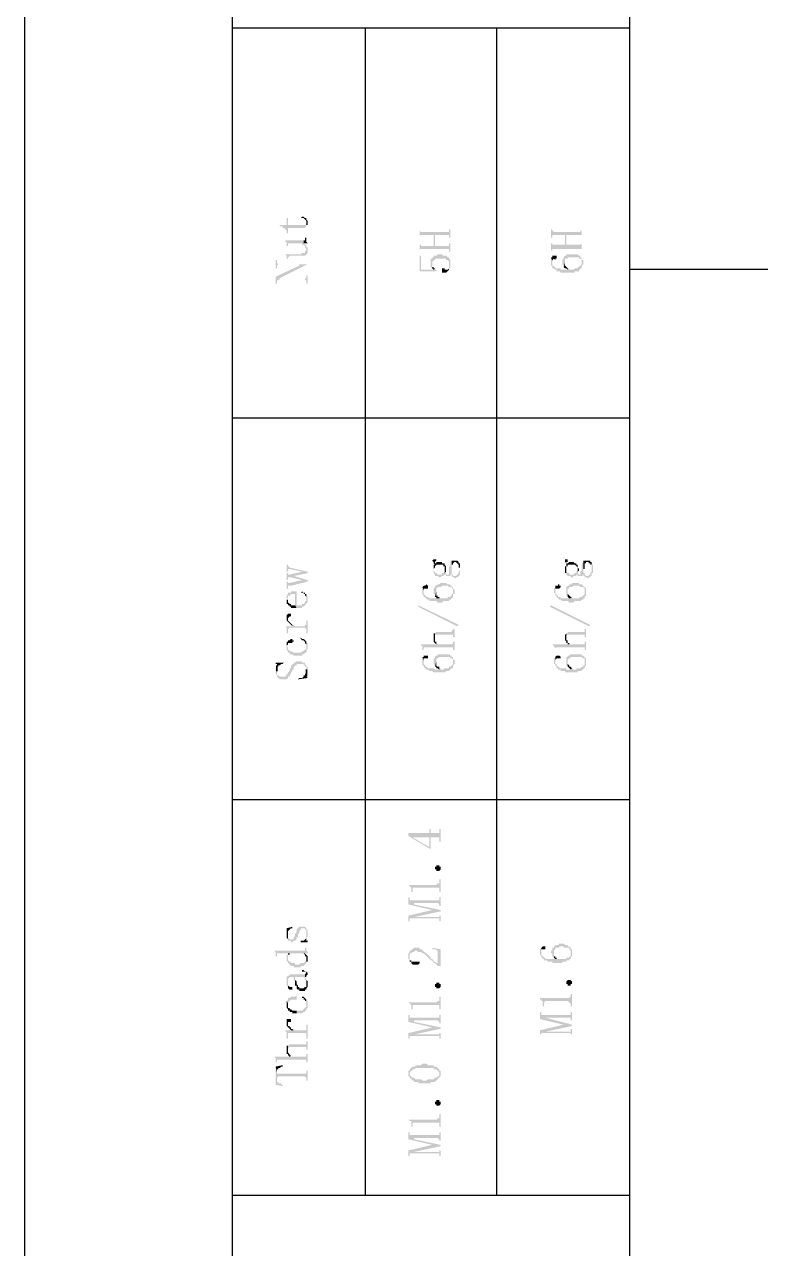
# Model space of a CAD drawing. Header units: inches. Extents: x 3613 to 8393, y -2205 to -794.
# Drawn here: x 4076.93 to 4100.69, y -2058.91 to -2019.39 of the extents above; entities that cross this region are included whole.
import ezdxf

# ---------------------------------------------------------------- set-up
doc = ezdxf.new("R2010")
doc.units = ezdxf.units.IN
doc.header["$MEASUREMENT"] = 0

msp = doc.modelspace()

# ---------------------------------------------------------------- hatches: boundary and pattern name
at = {"transparency": 33554559}
for points in [[(4085.168, -2025.868), (4085.168, -2025.914), (4085.258, -2025.914), (4085.258, -2025.959), (4085.303, -2025.959), (4085.348, -2026.004), (4085.348, -2026.004), (4085.393, -2026.049), (4085.393, -2026.139), (4085.438, -2026.139), (4085.438, -2025.959), (4085.98, -2025.959), (4086.025, -2025.914), (4086.025, -2025.778), (4086.025, -2025.823), (4086.025, -2025.823), (4085.98, -2025.868), (4085.438, -2025.868), (4085.438, -2025.643), (4085.393, -2025.643), (4085.393, -2025.868)], [(4085.845, -2025.643), (4085.935, -2025.643), (4085.98, -2025.688), (4085.98, -2025.688), (4086.025, -2025.733), (4086.025, -2025.914), (4086.025, -2025.868), (4086.07, -2025.868), (4086.07, -2025.778), (4086.07, -2025.733), (4086.025, -2025.688), (4086.025, -2025.643), (4085.98, -2025.643), (4085.935, -2025.598), (4085.89, -2025.598)], [(4089.681, -2026.004), (4089.681, -2026.275), (4089.681, -2026.23), (4089.681, -2026.23), (4089.726, -2026.184), (4090.132, -2026.184), (4090.132, -2026.545), (4090.177, -2026.184), (4090.629, -2026.184), (4090.629, -2026.23), (4090.629, -2026.275), (4090.674, -2026.275), (4090.674, -2026.004), (4090.629, -2026.004), (4090.629, -2026.049), (4090.629, -2026.094), (4089.726, -2026.094), (4089.681, -2026.049)], [(4093.923, -2026.004), (4093.923, -2026.275), (4093.968, -2026.275), (4093.968, -2026.184), (4094.375, -2026.184), (4094.375, -2026.5), (4094.42, -2026.184), (4094.916, -2026.184), (4094.916, -2026.275), (4094.916, -2026.004), (4094.916, -2026.049), (4094.871, -2026.049), (4094.871, -2026.094), (4094.014, -2026.094), (4093.968, -2026.049), (4093.968, -2026.004), (4093.968, -2026.004)], [(4085.348, -2026.365), (4085.348, -2026.41), (4085.393, -2026.41), (4085.393, -2026.455), (4085.393, -2026.545), (4085.438, -2026.545), (4085.438, -2026.5), (4085.438, -2026.455), (4085.89, -2026.455), (4085.89, -2026.5), (4085.935, -2026.5), (4085.98, -2026.545), (4085.98, -2026.591), (4085.98, -2026.591), (4086.025, -2026.636), (4086.025, -2026.681), (4086.025, -2026.5), (4085.98, -2026.5), (4085.935, -2026.455), (4085.935, -2026.365)], [(4085.348, -2026.816), (4085.348, -2026.816), (4085.393, -2026.861), (4085.393, -2026.906), (4085.393, -2026.952), (4085.438, -2026.952), (4085.438, -2026.906), (4085.438, -2026.906), (4085.484, -2026.861), (4085.98, -2026.861), (4086.025, -2026.816), (4086.025, -2026.816), (4086.07, -2026.771), (4086.07, -2026.681), (4086.07, -2026.591), (4086.025, -2026.591), (4086.025, -2026.545), (4086.025, -2026.5), (4086.025, -2026.681), (4086.025, -2026.681), (4085.98, -2026.726), (4085.98, -2026.771), (4085.89, -2026.771), (4085.845, -2026.816)], [(4085.935, -2026.365), (4085.935, -2026.455), (4086.07, -2026.455), (4086.025, -2026.41), (4086.025, -2026.365), (4086.025, -2026.275), (4085.98, -2026.275), (4085.98, -2026.32), (4085.98, -2026.365), (4085.98, -2026.365)], [(4089.681, -2026.455), (4089.681, -2026.726), (4089.681, -2026.681), (4089.681, -2026.681), (4089.726, -2026.636), (4090.629, -2026.636), (4090.629, -2026.726), (4090.674, -2026.726), (4090.674, -2026.455), (4090.629, -2026.455), (4090.629, -2026.5), (4090.629, -2026.545), (4090.177, -2026.545), (4090.177, -2026.184), (4090.132, -2026.545), (4089.726, -2026.545), (4089.726, -2026.5), (4089.681, -2026.5), (4089.681, -2026.455)], [(4093.923, -2026.455), (4093.923, -2026.681), (4093.968, -2026.681), (4093.968, -2026.636), (4094.916, -2026.636), (4094.916, -2026.681), (4094.916, -2026.455), (4094.916, -2026.455), (4094.871, -2026.5), (4094.42, -2026.5), (4094.42, -2026.184), (4094.375, -2026.5), (4093.968, -2026.5), (4093.968, -2026.455), (4093.968, -2026.455)], [(4089.681, -2026.861), (4089.681, -2027.358), (4090.222, -2027.358), (4090.222, -2027.313), (4090.177, -2027.313), (4090.177, -2027.268), (4090.132, -2027.313), (4089.726, -2027.313), (4089.726, -2026.861)], [(4090.042, -2027.087), (4090.042, -2027.132), (4090.042, -2027.222), (4090.042, -2027.222), (4090.087, -2027.268), (4090.087, -2027.087), (4090.087, -2027.042), (4090.132, -2027.042), (4090.132, -2026.997), (4090.177, -2026.997), (4090.177, -2026.952), (4090.538, -2026.952), (4090.538, -2026.997), (4090.584, -2026.997), (4090.629, -2027.042), (4090.629, -2027.087), (4090.629, -2027.268), (4090.674, -2027.268), (4090.674, -2027.177), (4090.674, -2027.087), (4090.674, -2026.997), (4090.674, -2026.997), (4090.629, -2026.952), (4090.629, -2026.906), (4090.584, -2026.906), (4090.538, -2026.861), (4090.448, -2026.861), (4090.403, -2026.816), (4090.268, -2026.816), (4090.222, -2026.861), (4090.132, -2026.861), (4090.132, -2026.906), (4090.087, -2026.906), (4090.087, -2026.952), (4090.042, -2026.952), (4090.042, -2027.042), (4090.042, -2027.042)], [(4093.923, -2026.906), (4093.968, -2027.042), (4093.968, -2026.997), (4093.968, -2026.997), (4094.014, -2026.952), (4094.014, -2026.952), (4094.059, -2026.997), (4094.059, -2026.952), (4094.104, -2026.952), (4094.104, -2026.906), (4094.104, -2026.861), (4093.968, -2026.861), (4093.968, -2026.906)], [(4093.923, -2027.042), (4093.923, -2027.132), (4093.923, -2027.177), (4093.968, -2027.177), (4093.968, -2027.268), (4094.014, -2027.268), (4094.059, -2027.313), (4094.104, -2027.313), (4094.104, -2027.358), (4094.194, -2027.358), (4094.239, -2027.403), (4094.691, -2027.403), (4094.691, -2027.358), (4094.826, -2027.358), (4094.826, -2027.313), (4094.871, -2027.313), (4094.871, -2027.268), (4094.916, -2027.268), (4094.916, -2027.087), (4094.916, -2027.132), (4094.916, -2027.132), (4094.871, -2027.177), (4094.871, -2027.177), (4094.826, -2027.222), (4094.781, -2027.222), (4094.781, -2027.268), (4094.691, -2027.268), (4094.645, -2027.313), (4094.51, -2027.313), (4094.51, -2027.268), (4094.465, -2027.268), (4094.465, -2027.313), (4094.239, -2027.313), (4094.239, -2027.268), (4094.059, -2027.268), (4094.059, -2027.222), (4094.014, -2027.222), (4094.014, -2027.177), (4093.968, -2027.177), (4093.968, -2027.087), (4093.968, -2027.042), (4093.923, -2026.906), (4093.923, -2026.997), (4093.923, -2026.997)], [(4094.284, -2027.087), (4094.284, -2027.132), (4094.284, -2027.132), (4094.329, -2027.177), (4094.329, -2027.222), (4094.329, -2027.222), (4094.375, -2027.087), (4094.375, -2027.042), (4094.375, -2026.952), (4094.465, -2026.952), (4094.465, -2026.906), (4094.826, -2026.906), (4094.826, -2026.952), (4094.871, -2026.952), (4094.916, -2026.997), (4094.916, -2027.042), (4094.916, -2027.222), (4094.916, -2027.177), (4094.961, -2027.132), (4094.961, -2027.087), (4094.961, -2026.997), (4094.916, -2026.997), (4094.916, -2026.952), (4094.916, -2026.952), (4094.871, -2026.906), (4094.871, -2026.861), (4094.826, -2026.861), (4094.781, -2026.816), (4094.42, -2026.816), (4094.42, -2026.861), (4094.375, -2026.861), (4094.329, -2026.906), (4094.329, -2026.952), (4094.284, -2026.997), (4094.284, -2027.042)], [(4085.032, -2026.997), (4085.032, -2027.268), (4085.077, -2027.268), (4085.077, -2027.177), (4085.077, -2027.177), (4085.123, -2027.132), (4085.799, -2027.132), (4085.799, -2027.177), (4086.07, -2027.132), (4085.123, -2027.132), (4085.077, -2027.087), (4085.077, -2026.997)], [(4085.032, -2027.538), (4085.032, -2027.764), (4085.077, -2027.764), (4085.077, -2027.674), (4085.077, -2027.674), (4085.123, -2027.629), (4085.168, -2027.583), (4086.07, -2027.132), (4085.799, -2027.177)], [(4090.087, -2027.268), (4090.087, -2027.268), (4090.132, -2027.313), (4090.132, -2027.313), (4090.177, -2027.268), (4090.132, -2027.268), (4090.132, -2027.222), (4090.087, -2027.222), (4090.087, -2027.132), (4090.087, -2027.132)], [(4090.403, -2027.358), (4090.403, -2027.403), (4090.538, -2027.403), (4090.584, -2027.358), (4090.584, -2027.358), (4090.629, -2027.313), (4090.629, -2027.132), (4090.629, -2027.177), (4090.629, -2027.268), (4090.629, -2027.268), (4090.584, -2027.313), (4090.493, -2027.313), (4090.493, -2027.268), (4090.403, -2027.268), (4090.403, -2027.313)], [(4094.329, -2027.222), (4094.375, -2027.268), (4094.42, -2027.268), (4094.465, -2027.313), (4094.465, -2027.268), (4094.465, -2027.268), (4094.42, -2027.222), (4094.42, -2027.222), (4094.375, -2027.177), (4094.375, -2027.087), (4094.375, -2027.087)], [(4085.123, -2027.629), (4085.98, -2027.629), (4086.025, -2027.674), (4086.025, -2027.764), (4086.07, -2027.764), (4086.07, -2027.493), (4086.025, -2027.493), (4086.025, -2027.583), (4085.98, -2027.583), (4085.98, -2027.629), (4085.168, -2027.629), (4085.168, -2027.583)], [(4090.087, -2036.7), (4090.087, -2036.7), (4090.132, -2036.745), (4090.132, -2036.79), (4090.177, -2036.836), (4090.177, -2036.745), (4090.177, -2036.745), (4090.222, -2036.7), (4090.222, -2036.655), (4090.132, -2036.655)], [(4090.132, -2037.106), (4090.177, -2037.151), (4090.177, -2037.197), (4090.268, -2037.197), (4090.313, -2037.242), (4090.358, -2037.242), (4090.403, -2037.197), (4090.448, -2037.197), (4090.493, -2037.151), (4090.538, -2037.151), (4090.538, -2037.197), (4090.674, -2037.197), (4090.674, -2037.151), (4090.719, -2037.151), (4090.719, -2037.197), (4090.719, -2037.197), (4090.764, -2037.242), (4090.809, -2037.242), (4090.854, -2037.287), (4090.854, -2037.242), (4090.899, -2037.242), (4090.945, -2037.197), (4090.945, -2037.197), (4090.99, -2037.151), (4090.99, -2037.106), (4090.99, -2036.971), (4090.99, -2036.926), (4090.99, -2036.836), (4090.99, -2036.79), (4090.99, -2036.971), (4090.99, -2037.016), (4090.945, -2037.061), (4090.945, -2037.106), (4090.945, -2037.106), (4090.899, -2037.151), (4090.899, -2037.151), (4090.854, -2037.197), (4090.764, -2037.197), (4090.764, -2037.151), (4090.719, -2037.151), (4090.719, -2037.106), (4090.719, -2036.7), (4090.674, -2036.745), (4090.674, -2036.836), (4090.674, -2036.881), (4090.629, -2036.881), (4090.629, -2036.971), (4090.629, -2037.016), (4090.629, -2037.106), (4090.629, -2037.151), (4090.538, -2037.151), (4090.538, -2037.106), (4090.493, -2037.106), (4090.493, -2036.971), (4090.493, -2037.016), (4090.493, -2037.061), (4090.493, -2037.061), (4090.448, -2037.106), (4090.403, -2037.106), (4090.403, -2037.151), (4090.268, -2037.151), (4090.222, -2037.106), (4090.177, -2037.106), (4090.177, -2037.061), (4090.177, -2037.061), (4090.132, -2037.016), (4090.132, -2036.971)], [(4090.132, -2036.971), (4090.132, -2037.016), (4090.132, -2037.106), (4090.132, -2036.971), (4090.132, -2036.971), (4090.177, -2036.926), (4090.177, -2036.881), (4090.177, -2036.881), (4090.222, -2036.836), (4090.448, -2036.836), (4090.448, -2036.881), (4090.493, -2036.881), (4090.493, -2036.971), (4090.493, -2037.106), (4090.538, -2037.061), (4090.538, -2036.971), (4090.538, -2036.881), (4090.538, -2036.881), (4090.493, -2036.836), (4090.493, -2036.79), (4090.403, -2036.79), (4090.403, -2036.745), (4090.222, -2036.745), (4090.222, -2036.79), (4090.177, -2036.79), (4090.177, -2036.745), (4090.177, -2036.836), (4090.132, -2036.836), (4090.132, -2036.881)], [(4090.719, -2036.7), (4090.719, -2037.106), (4090.719, -2037.061), (4090.719, -2036.971), (4090.719, -2036.926), (4090.719, -2036.836), (4090.764, -2036.836), (4090.764, -2036.79), (4090.764, -2036.79), (4090.809, -2036.745), (4090.854, -2036.745), (4090.899, -2036.79), (4090.899, -2036.79), (4090.945, -2036.836), (4090.945, -2036.926), (4090.99, -2036.926), (4090.99, -2036.971), (4090.99, -2036.79), (4090.945, -2036.79), (4090.945, -2036.745), (4090.945, -2036.745), (4090.899, -2036.7)], [(4094.375, -2036.7), (4094.375, -2036.745), (4094.375, -2036.745), (4094.42, -2036.79), (4094.42, -2036.836), (4094.42, -2036.745), (4094.465, -2036.745), (4094.465, -2036.7), (4094.465, -2036.655), (4094.375, -2036.655)], [(4094.375, -2036.971), (4094.375, -2037.016), (4094.375, -2037.106), (4094.42, -2037.106), (4094.42, -2036.971), (4094.42, -2036.881), (4094.465, -2036.881), (4094.465, -2036.836), (4094.691, -2036.836), (4094.736, -2036.881), (4094.736, -2036.881), (4094.781, -2036.926), (4094.781, -2036.971), (4094.781, -2037.106), (4094.781, -2037.061), (4094.781, -2037.061), (4094.826, -2037.016), (4094.826, -2036.971), (4094.826, -2036.971), (4094.781, -2036.926), (4094.781, -2036.881), (4094.781, -2036.836), (4094.736, -2036.836), (4094.736, -2036.79), (4094.691, -2036.79), (4094.645, -2036.745), (4094.51, -2036.745), (4094.465, -2036.79), (4094.42, -2036.79), (4094.42, -2036.745), (4094.42, -2036.836), (4094.42, -2036.881), (4094.375, -2036.881)], [(4094.42, -2037.106), (4094.42, -2037.151), (4094.42, -2037.151), (4094.465, -2037.197), (4094.555, -2037.197), (4094.555, -2037.242), (4094.645, -2037.242), (4094.645, -2037.197), (4094.736, -2037.197), (4094.736, -2037.151), (4094.781, -2037.151), (4094.781, -2037.197), (4094.916, -2037.197), (4094.961, -2037.151), (4094.961, -2037.197), (4095.006, -2037.197), (4095.006, -2037.242), (4095.097, -2037.242), (4095.097, -2037.287), (4095.142, -2037.242), (4095.187, -2037.242), (4095.187, -2037.197), (4095.232, -2037.197), (4095.232, -2037.151), (4095.232, -2037.106), (4095.277, -2037.106), (4095.277, -2036.971), (4095.277, -2036.926), (4095.277, -2036.836), (4095.232, -2036.836), (4095.232, -2036.79), (4095.232, -2036.971), (4095.232, -2037.061), (4095.232, -2037.061), (4095.187, -2037.106), (4095.187, -2037.151), (4095.142, -2037.151), (4095.142, -2037.197), (4095.052, -2037.197), (4095.006, -2037.151), (4095.006, -2037.106), (4094.961, -2037.106), (4094.961, -2036.7), (4094.961, -2036.745), (4094.961, -2036.745), (4094.916, -2036.79), (4094.916, -2036.836), (4094.916, -2036.881), (4094.916, -2036.971), (4094.916, -2037.016), (4094.916, -2037.016), (4094.871, -2037.061), (4094.871, -2037.106), (4094.871, -2037.151), (4094.826, -2037.151), (4094.781, -2037.106), (4094.781, -2036.971), (4094.781, -2037.016), (4094.781, -2037.016), (4094.736, -2037.061), (4094.736, -2037.106), (4094.691, -2037.106), (4094.645, -2037.151), (4094.51, -2037.151), (4094.51, -2037.106), (4094.465, -2037.106), (4094.42, -2037.061), (4094.42, -2036.971)], [(4094.961, -2036.7), (4094.961, -2037.106), (4094.961, -2037.061), (4094.961, -2036.971), (4095.006, -2036.971), (4095.006, -2036.926), (4095.006, -2036.836), (4095.006, -2036.79), (4095.052, -2036.79), (4095.052, -2036.745), (4095.142, -2036.745), (4095.142, -2036.79), (4095.187, -2036.79), (4095.187, -2036.836), (4095.232, -2036.836), (4095.232, -2036.926), (4095.232, -2036.971), (4095.232, -2036.79), (4095.232, -2036.745), (4095.187, -2036.745), (4095.187, -2036.7), (4095.006, -2036.7)], [(4085.393, -2036.836), (4085.393, -2037.061), (4085.438, -2037.061), (4085.438, -2037.016), (4085.438, -2036.971), (4085.484, -2036.971), (4085.89, -2037.061), (4085.89, -2037.061), (4086.07, -2037.106), (4086.07, -2037.061), (4085.484, -2036.926), (4085.484, -2036.926), (4085.438, -2036.881), (4085.438, -2036.836)], [(4085.393, -2037.106), (4085.393, -2037.332), (4085.438, -2037.332), (4085.438, -2037.287), (4085.438, -2037.242), (4085.529, -2037.242), (4085.619, -2037.197), (4086.07, -2037.106), (4085.89, -2037.061), (4085.484, -2037.151), (4085.438, -2037.151), (4085.438, -2037.106), (4085.438, -2037.106)], [(4085.529, -2037.242), (4085.89, -2037.332), (4085.89, -2037.332), (4086.07, -2037.377), (4086.07, -2037.332), (4085.619, -2037.197)], [(4085.393, -2037.377), (4085.393, -2037.603), (4085.438, -2037.603), (4085.438, -2037.558), (4085.438, -2037.513), (4085.529, -2037.513), (4086.07, -2037.377), (4085.89, -2037.332), (4085.484, -2037.422), (4085.438, -2037.422), (4085.438, -2037.377), (4085.438, -2037.377)], [(4089.771, -2037.558), (4089.816, -2037.693), (4089.816, -2037.648), (4089.816, -2037.603), (4089.952, -2037.603), (4089.952, -2037.558), (4089.952, -2037.513), (4089.952, -2037.513), (4089.907, -2037.467), (4089.907, -2037.467), (4089.861, -2037.513), (4089.816, -2037.513)], [(4089.771, -2037.648), (4089.771, -2037.738), (4089.771, -2037.783), (4089.771, -2037.783), (4089.816, -2037.828), (4089.816, -2037.874), (4089.861, -2037.874), (4089.861, -2037.919), (4089.907, -2037.919), (4089.907, -2037.964), (4089.997, -2037.964), (4089.997, -2038.009), (4090.222, -2038.009), (4090.268, -2038.054), (4090.403, -2038.054), (4090.448, -2038.009), (4090.629, -2038.009), (4090.629, -2037.964), (4090.674, -2037.964), (4090.719, -2037.919), (4090.719, -2037.919), (4090.764, -2037.874), (4090.764, -2037.693), (4090.764, -2037.738), (4090.764, -2037.783), (4090.719, -2037.783), (4090.719, -2037.828), (4090.674, -2037.828), (4090.674, -2037.874), (4090.584, -2037.874), (4090.584, -2037.919), (4090.358, -2037.919), (4090.313, -2037.874), (4090.313, -2037.919), (4089.997, -2037.919), (4089.952, -2037.874), (4089.907, -2037.874), (4089.861, -2037.828), (4089.861, -2037.828), (4089.816, -2037.783), (4089.816, -2037.693), (4089.816, -2037.693), (4089.771, -2037.558)], [(4090.132, -2037.693), (4090.132, -2037.783), (4090.177, -2037.783), (4090.177, -2037.828), (4090.177, -2037.874), (4090.222, -2037.693), (4090.222, -2037.603), (4090.222, -2037.603), (4090.268, -2037.558), (4090.358, -2037.558), (4090.403, -2037.513), (4090.584, -2037.513), (4090.629, -2037.558), (4090.719, -2037.558), (4090.719, -2037.603), (4090.764, -2037.603), (4090.764, -2037.693), (4090.764, -2037.874), (4090.764, -2037.783), (4090.809, -2037.783), (4090.809, -2037.693), (4090.809, -2037.648), (4090.809, -2037.648), (4090.764, -2037.603), (4090.764, -2037.558), (4090.719, -2037.558), (4090.719, -2037.513), (4090.674, -2037.513), (4090.674, -2037.467), (4090.584, -2037.467), (4090.538, -2037.422), (4090.358, -2037.422), (4090.313, -2037.467), (4090.268, -2037.467), (4090.222, -2037.513), (4090.177, -2037.513), (4090.177, -2037.558), (4090.177, -2037.558), (4090.132, -2037.603), (4090.132, -2037.648), (4090.132, -2037.648)], [(4094.014, -2037.648), (4094.014, -2037.738), (4094.014, -2037.738), (4094.059, -2037.783), (4094.059, -2037.828), (4094.104, -2037.828), (4094.104, -2037.874), (4094.104, -2037.874), (4094.149, -2037.919), (4094.149, -2037.919), (4094.194, -2037.964), (4094.239, -2037.964), (4094.284, -2038.009), (4094.465, -2038.009), (4094.51, -2038.054), (4094.645, -2038.054), (4094.691, -2038.009), (4094.871, -2038.009), (4094.916, -2037.964), (4094.961, -2037.964), (4094.961, -2037.919), (4095.006, -2037.919), (4095.006, -2037.874), (4095.006, -2037.693), (4095.006, -2037.738), (4095.006, -2037.783), (4095.006, -2037.783), (4094.961, -2037.828), (4094.961, -2037.828), (4094.916, -2037.874), (4094.871, -2037.874), (4094.826, -2037.919), (4094.6, -2037.919), (4094.6, -2037.874), (4094.555, -2037.919), (4094.239, -2037.919), (4094.239, -2037.874), (4094.149, -2037.874), (4094.149, -2037.828), (4094.104, -2037.828), (4094.104, -2037.783), (4094.059, -2037.783), (4094.059, -2037.693), (4094.059, -2037.558), (4094.059, -2037.558), (4094.014, -2037.603)], [(4094.059, -2037.558), (4094.059, -2037.693), (4094.059, -2037.648), (4094.059, -2037.603), (4094.194, -2037.603), (4094.239, -2037.558), (4094.239, -2037.513), (4094.194, -2037.513), (4094.194, -2037.467), (4094.149, -2037.467), (4094.149, -2037.513), (4094.059, -2037.513)], [(4094.42, -2037.693), (4094.42, -2037.783), (4094.42, -2037.828), (4094.465, -2037.828), (4094.465, -2037.874), (4094.465, -2037.693), (4094.465, -2037.603), (4094.51, -2037.603), (4094.51, -2037.558), (4094.6, -2037.558), (4094.645, -2037.513), (4094.826, -2037.513), (4094.871, -2037.558), (4094.961, -2037.558), (4095.006, -2037.603), (4095.006, -2037.693), (4095.006, -2037.874), (4095.052, -2037.828), (4095.052, -2037.783), (4095.052, -2037.693), (4095.052, -2037.648), (4095.052, -2037.603), (4095.052, -2037.603), (4095.006, -2037.558), (4095.006, -2037.558), (4094.961, -2037.513), (4094.961, -2037.513), (4094.916, -2037.467), (4094.826, -2037.467), (4094.826, -2037.422), (4094.6, -2037.422), (4094.6, -2037.467), (4094.51, -2037.467), (4094.51, -2037.513), (4094.465, -2037.513), (4094.42, -2037.558), (4094.42, -2037.648), (4094.42, -2037.648)], [(4085.393, -2037.828), (4085.393, -2037.964), (4085.393, -2037.919), (4085.438, -2037.919), (4085.438, -2037.874), (4085.438, -2037.828), (4085.484, -2037.828), (4085.529, -2037.783), (4085.664, -2037.783), (4085.664, -2038.144), (4085.709, -2038.235), (4085.89, -2038.235), (4085.89, -2038.19), (4085.935, -2038.19), (4085.98, -2038.144), (4085.98, -2038.144), (4086.025, -2038.099), (4086.025, -2038.054), (4086.07, -2038.054), (4086.07, -2037.964), (4086.07, -2037.919), (4086.07, -2037.874), (4086.025, -2037.828), (4086.025, -2037.783), (4086.025, -2037.919), (4086.025, -2038.009), (4085.98, -2038.009), (4085.98, -2038.054), (4085.98, -2038.054), (4085.935, -2038.099), (4085.89, -2038.099), (4085.89, -2038.144), (4085.709, -2038.144), (4085.709, -2037.693), (4085.529, -2037.693), (4085.529, -2037.738), (4085.438, -2037.738), (4085.438, -2037.783), (4085.438, -2037.783)], [(4085.393, -2037.964), (4085.393, -2038.054), (4085.393, -2038.099), (4085.438, -2038.099), (4085.438, -2038.144), (4085.484, -2038.144), (4085.484, -2038.19), (4085.529, -2038.19), (4085.529, -2038.235), (4085.709, -2038.235), (4085.664, -2038.144), (4085.529, -2038.144), (4085.529, -2038.099), (4085.484, -2038.099), (4085.438, -2038.054), (4085.438, -2037.964), (4085.393, -2037.964), (4085.393, -2037.828), (4085.393, -2037.874), (4085.393, -2037.919)], [(4085.845, -2037.738), (4085.935, -2037.738), (4085.935, -2037.783), (4085.98, -2037.783), (4085.98, -2037.828), (4085.98, -2037.828), (4086.025, -2037.874), (4086.025, -2037.919), (4086.025, -2037.783), (4085.98, -2037.783), (4085.98, -2037.738), (4085.935, -2037.738), (4085.89, -2037.693), (4085.89, -2037.693)], [(4090.177, -2037.874), (4090.222, -2037.874), (4090.222, -2037.919), (4090.313, -2037.919), (4090.313, -2037.874), (4090.268, -2037.874), (4090.268, -2037.828), (4090.222, -2037.828), (4090.222, -2037.738), (4090.222, -2037.693)], [(4094.465, -2037.874), (4094.465, -2037.874), (4094.51, -2037.919), (4094.555, -2037.919), (4094.6, -2037.874), (4094.555, -2037.874), (4094.51, -2037.828), (4094.51, -2037.828), (4094.465, -2037.783), (4094.465, -2037.738), (4094.465, -2037.693)], [(4090.945, -2038.776), (4090.899, -2038.821), (4089.636, -2038.19), (4089.636, -2038.144)], [(4095.187, -2038.776), (4095.142, -2038.821), (4093.878, -2038.19), (4093.923, -2038.144)], [(4085.348, -2038.821), (4085.348, -2038.821), (4085.393, -2038.867), (4085.393, -2038.912), (4085.393, -2039.002), (4085.393, -2039.047), (4085.438, -2039.047), (4085.438, -2038.912), (4085.438, -2038.912), (4085.484, -2038.867), (4085.98, -2038.867), (4086.025, -2038.912), (4086.025, -2039.047), (4086.07, -2039.047), (4086.07, -2038.641), (4086.025, -2038.641), (4086.025, -2038.776), (4085.98, -2038.776), (4085.98, -2038.821), (4085.664, -2038.821), (4085.619, -2038.776), (4085.574, -2038.776), (4085.574, -2038.821)], [(4085.393, -2038.551), (4085.393, -2038.596), (4085.393, -2038.641), (4085.438, -2038.686), (4085.438, -2038.551), (4085.438, -2038.551), (4085.484, -2038.505), (4085.529, -2038.505), (4085.529, -2038.46), (4085.529, -2038.415), (4085.438, -2038.415), (4085.393, -2038.46), (4085.393, -2038.505)], [(4085.438, -2038.686), (4085.438, -2038.686), (4085.484, -2038.731), (4085.484, -2038.731), (4085.529, -2038.776), (4085.529, -2038.776), (4085.574, -2038.821), (4085.574, -2038.776), (4085.574, -2038.776), (4085.529, -2038.731), (4085.529, -2038.731), (4085.484, -2038.686), (4085.484, -2038.686), (4085.438, -2038.641), (4085.438, -2038.596), (4085.438, -2038.551)], [(4085.845, -2039.228), (4085.845, -2039.228), (4085.89, -2039.273), (4085.935, -2039.273), (4085.98, -2039.318), (4085.98, -2039.363), (4086.025, -2039.408), (4086.025, -2039.453), (4086.025, -2039.318), (4085.98, -2039.273), (4085.98, -2039.273), (4085.935, -2039.228), (4085.89, -2039.228), (4085.845, -2039.182)], [(4090.132, -2039.182), (4090.132, -2039.228), (4090.132, -2039.318), (4090.132, -2039.318), (4090.177, -2039.363), (4090.177, -2039.363), (4090.222, -2039.408), (4090.222, -2039.363), (4090.222, -2039.318), (4090.177, -2039.318), (4090.177, -2039.273), (4090.177, -2039.047), (4090.132, -2039.047), (4090.132, -2039.092), (4090.132, -2039.137)], [(4090.177, -2039.047), (4090.177, -2039.182), (4090.177, -2039.137), (4090.177, -2039.092), (4090.764, -2039.092), (4090.764, -2039.182), (4090.809, -2039.182), (4090.809, -2038.912), (4090.764, -2038.912), (4090.764, -2038.957), (4090.719, -2038.957), (4090.719, -2039.002), (4090.222, -2039.002)], [(4094.375, -2039.182), (4094.375, -2039.228), (4094.375, -2039.273), (4094.42, -2039.318), (4094.42, -2039.363), (4094.465, -2039.363), (4094.465, -2039.408), (4094.51, -2039.408), (4094.51, -2039.363), (4094.465, -2039.363), (4094.465, -2039.318), (4094.465, -2039.273), (4094.42, -2039.273), (4094.42, -2039.047), (4094.42, -2039.047), (4094.375, -2039.092), (4094.375, -2039.137)], [(4094.42, -2039.047), (4094.42, -2039.182), (4094.42, -2039.137), (4094.42, -2039.137), (4094.465, -2039.092), (4095.006, -2039.092), (4095.006, -2039.182), (4095.052, -2039.182), (4095.052, -2038.912), (4095.006, -2038.912), (4095.006, -2038.957), (4095.006, -2039.002), (4094.465, -2039.002), (4094.465, -2039.047)], [(4085.393, -2039.453), (4085.393, -2039.544), (4085.393, -2039.589), (4085.393, -2039.453), (4085.393, -2039.453), (4085.438, -2039.408), (4085.438, -2039.363), (4085.574, -2039.363), (4085.574, -2039.318), (4085.619, -2039.318), (4085.619, -2039.273), (4085.574, -2039.273), (4085.574, -2039.228), (4085.529, -2039.228), (4085.484, -2039.273), (4085.438, -2039.273), (4085.438, -2039.318), (4085.393, -2039.318), (4085.393, -2039.408), (4085.393, -2039.408)], [(4085.393, -2039.589), (4085.438, -2039.634), (4085.438, -2039.679), (4085.484, -2039.679), (4085.484, -2039.724), (4085.574, -2039.724), (4085.619, -2039.769), (4085.89, -2039.769), (4085.89, -2039.724), (4085.935, -2039.724), (4085.98, -2039.679), (4086.025, -2039.679), (4086.025, -2039.634), (4086.025, -2039.589), (4086.07, -2039.544), (4086.07, -2039.453), (4086.07, -2039.363), (4086.025, -2039.363), (4086.025, -2039.318), (4086.025, -2039.453), (4086.025, -2039.498), (4086.025, -2039.544), (4085.98, -2039.589), (4085.935, -2039.589), (4085.935, -2039.634), (4085.89, -2039.634), (4085.845, -2039.679), (4085.619, -2039.679), (4085.574, -2039.634), (4085.484, -2039.634), (4085.484, -2039.589), (4085.438, -2039.589), (4085.438, -2039.544), (4085.438, -2039.498), (4085.393, -2039.453)], [(4089.726, -2039.408), (4089.726, -2039.453), (4089.771, -2039.453), (4089.771, -2039.498), (4089.771, -2039.589), (4089.816, -2039.589), (4089.816, -2039.544), (4089.816, -2039.498), (4090.764, -2039.498), (4090.764, -2039.589), (4090.809, -2039.589), (4090.809, -2039.318), (4090.764, -2039.318), (4090.764, -2039.363), (4090.764, -2039.363), (4090.719, -2039.408), (4090.268, -2039.408), (4090.222, -2039.363), (4090.222, -2039.408)], [(4093.968, -2039.408), (4093.968, -2039.408), (4094.014, -2039.453), (4094.014, -2039.498), (4094.059, -2039.498), (4094.059, -2039.589), (4094.059, -2039.544), (4094.059, -2039.544), (4094.104, -2039.498), (4095.006, -2039.498), (4095.006, -2039.589), (4095.052, -2039.589), (4095.052, -2039.318), (4095.006, -2039.318), (4095.006, -2039.363), (4095.006, -2039.408), (4094.51, -2039.408), (4094.51, -2039.363), (4094.51, -2039.408)], [(4085.032, -2040.266), (4085.032, -2040.356), (4085.032, -2040.356), (4085.077, -2040.401), (4085.077, -2040.446), (4085.077, -2040.446), (4085.123, -2040.491), (4085.123, -2040.491), (4085.168, -2040.536), (4085.393, -2040.536), (4085.438, -2040.491), (4085.438, -2040.446), (4085.484, -2040.446), (4085.484, -2040.401), (4085.484, -2040.401), (4085.529, -2040.356), (4085.529, -2040.311), (4085.574, -2040.266), (4085.574, -2040.22), (4085.619, -2040.22), (4085.619, -2040.13), (4085.664, -2040.13), (4085.664, -2040.085), (4085.709, -2040.085), (4085.709, -2040.04), (4085.935, -2040.04), (4085.935, -2040.085), (4085.98, -2040.085), (4085.98, -2040.13), (4086.025, -2040.13), (4086.025, -2040.22), (4086.025, -2040.401), (4086.025, -2040.356), (4086.07, -2040.311), (4086.07, -2040.22), (4086.07, -2040.13), (4086.025, -2040.13), (4086.025, -2040.085), (4086.025, -2040.085), (4085.98, -2040.04), (4085.98, -2039.995), (4085.89, -2039.995), (4085.89, -2039.95), (4085.709, -2039.95), (4085.664, -2039.995), (4085.619, -2039.995), (4085.619, -2040.04), (4085.574, -2040.04), (4085.574, -2040.085), (4085.529, -2040.085), (4085.529, -2040.175), (4085.484, -2040.175), (4085.484, -2040.266), (4085.438, -2040.311), (4085.438, -2040.356), (4085.393, -2040.356), (4085.393, -2040.401), (4085.393, -2040.401), (4085.348, -2040.446), (4085.168, -2040.446), (4085.123, -2040.401), (4085.077, -2040.401), (4085.077, -2040.311), (4085.077, -2040.13), (4085.032, -2040.13), (4085.032, -2040.22), (4085.032, -2040.22)], [(4089.771, -2039.814), (4089.816, -2039.95), (4089.816, -2039.905), (4089.816, -2039.859), (4089.952, -2039.859), (4089.952, -2039.814), (4089.952, -2039.769), (4089.816, -2039.769), (4089.816, -2039.814)], [(4089.771, -2039.95), (4089.771, -2040.04), (4089.771, -2040.085), (4089.816, -2040.085), (4089.816, -2040.13), (4089.816, -2040.13), (4089.861, -2040.175), (4089.861, -2040.175), (4089.907, -2040.22), (4089.952, -2040.22), (4089.997, -2040.266), (4090.087, -2040.266), (4090.132, -2040.311), (4090.493, -2040.311), (4090.538, -2040.266), (4090.629, -2040.266), (4090.674, -2040.22), (4090.674, -2040.22), (4090.719, -2040.175), (4090.764, -2040.175), (4090.764, -2039.995), (4090.764, -2040.04), (4090.764, -2040.04), (4090.719, -2040.085), (4090.719, -2040.085), (4090.674, -2040.13), (4090.629, -2040.13), (4090.629, -2040.175), (4090.493, -2040.175), (4090.448, -2040.22), (4090.358, -2040.22), (4090.358, -2040.175), (4090.313, -2040.175), (4090.313, -2040.22), (4090.177, -2040.22), (4090.132, -2040.175), (4089.952, -2040.175), (4089.907, -2040.13), (4089.861, -2040.13), (4089.861, -2040.085), (4089.816, -2040.04), (4089.816, -2039.995), (4089.816, -2039.95), (4089.771, -2039.814), (4089.771, -2039.859), (4089.771, -2039.905)], [(4090.132, -2039.95), (4090.132, -2040.04), (4090.132, -2040.04), (4090.177, -2040.085), (4090.177, -2040.13), (4090.177, -2040.13), (4090.222, -2039.95), (4090.222, -2039.905), (4090.222, -2039.859), (4090.268, -2039.859), (4090.313, -2039.814), (4090.674, -2039.814), (4090.674, -2039.859), (4090.719, -2039.859), (4090.764, -2039.905), (4090.764, -2040.13), (4090.764, -2040.085), (4090.764, -2040.085), (4090.809, -2040.04), (4090.809, -2039.95), (4090.809, -2039.905), (4090.764, -2039.905), (4090.764, -2039.814), (4090.719, -2039.814), (4090.719, -2039.769), (4090.674, -2039.769), (4090.629, -2039.724), (4090.268, -2039.724), (4090.268, -2039.769), (4090.222, -2039.769), (4090.177, -2039.814), (4090.177, -2039.859), (4090.132, -2039.859)], [(4090.177, -2040.13), (4090.222, -2040.13), (4090.222, -2040.175), (4090.268, -2040.175), (4090.313, -2040.22), (4090.313, -2040.13), (4090.268, -2040.13), (4090.222, -2040.085), (4090.222, -2040.04), (4090.222, -2039.95)], [(4094.014, -2039.95), (4094.014, -2040.04), (4094.059, -2040.04), (4094.059, -2040.085), (4094.059, -2040.085), (4094.104, -2040.13), (4094.104, -2040.175), (4094.149, -2040.175), (4094.149, -2040.22), (4094.239, -2040.22), (4094.239, -2040.266), (4094.375, -2040.266), (4094.375, -2040.311), (4094.781, -2040.311), (4094.781, -2040.266), (4094.916, -2040.266), (4094.916, -2040.22), (4094.961, -2040.22), (4094.961, -2040.175), (4095.006, -2040.175), (4095.006, -2039.995), (4095.006, -2040.04), (4095.006, -2040.085), (4094.961, -2040.085), (4094.961, -2040.13), (4094.916, -2040.13), (4094.871, -2040.175), (4094.736, -2040.175), (4094.736, -2040.22), (4094.645, -2040.22), (4094.6, -2040.175), (4094.6, -2040.175), (4094.555, -2040.22), (4094.42, -2040.22), (4094.42, -2040.175), (4094.194, -2040.175), (4094.194, -2040.13), (4094.149, -2040.13), (4094.104, -2040.085), (4094.104, -2040.04), (4094.059, -2040.04), (4094.059, -2039.995), (4094.059, -2039.814), (4094.059, -2039.859), (4094.014, -2039.859), (4094.014, -2039.905)], [(4094.059, -2039.814), (4094.059, -2039.95), (4094.059, -2039.905), (4094.059, -2039.905), (4094.104, -2039.859), (4094.239, -2039.859), (4094.239, -2039.814), (4094.239, -2039.814), (4094.194, -2039.769), (4094.104, -2039.769)], [(4094.42, -2039.95), (4094.42, -2040.04), (4094.42, -2040.085), (4094.42, -2040.085), (4094.465, -2040.13), (4094.465, -2039.95), (4094.465, -2039.905), (4094.465, -2039.905), (4094.51, -2039.859), (4094.555, -2039.859), (4094.555, -2039.814), (4094.916, -2039.814), (4094.961, -2039.859), (4095.006, -2039.859), (4095.006, -2039.905), (4095.006, -2040.13), (4095.052, -2040.085), (4095.052, -2040.04), (4095.052, -2039.95), (4095.052, -2039.905), (4095.052, -2039.859), (4095.006, -2039.814), (4095.006, -2039.814), (4094.961, -2039.769), (4094.916, -2039.769), (4094.916, -2039.724), (4094.555, -2039.724), (4094.51, -2039.769), (4094.465, -2039.769), (4094.465, -2039.814), (4094.42, -2039.814), (4094.42, -2039.859)], [(4094.465, -2040.13), (4094.465, -2040.13), (4094.51, -2040.175), (4094.51, -2040.175), (4094.555, -2040.22), (4094.6, -2040.175), (4094.555, -2040.13), (4094.51, -2040.13), (4094.51, -2040.085), (4094.51, -2040.085), (4094.465, -2040.04), (4094.465, -2039.95)], [(4085.032, -2039.995), (4085.032, -2040.04), (4085.077, -2040.04), (4085.077, -2040.22), (4085.077, -2040.13), (4085.123, -2040.13), (4085.123, -2040.085), (4085.168, -2040.085), (4085.213, -2040.04), (4085.258, -2040.04), (4085.303, -2039.995), (4085.258, -2039.995)], [(4085.754, -2040.536), (4085.754, -2040.536), (4086.07, -2040.491), (4086.07, -2040.491), (4086.025, -2040.446), (4086.025, -2040.311), (4086.025, -2040.356), (4085.98, -2040.356), (4085.98, -2040.401), (4085.935, -2040.401), (4085.935, -2040.446), (4085.935, -2040.446), (4085.89, -2040.491), (4085.799, -2040.491)], [(4089.32, -2045.501), (4089.32, -2045.591), (4089.997, -2045.997), (4090.042, -2045.997), (4090.042, -2045.636), (4090.313, -2045.636), (4090.313, -2045.772), (4090.358, -2045.772), (4090.358, -2045.366), (4090.313, -2045.366), (4090.313, -2045.456), (4090.313, -2045.501), (4090.042, -2045.501), (4090.042, -2045.366), (4089.997, -2045.366), (4089.997, -2045.952), (4089.455, -2045.636), (4089.455, -2045.636)], [(4089.32, -2045.501), (4089.455, -2045.636), (4089.997, -2045.636), (4089.997, -2045.952), (4089.997, -2045.501)], [(4090.358, -2046.629), (4090.358, -2046.674), (4090.358, -2046.674), (4090.313, -2046.72), (4090.222, -2046.72), (4090.222, -2046.674), (4090.177, -2046.674), (4090.177, -2046.629), (4090.177, -2046.584), (4090.222, -2046.584), (4090.222, -2046.539), (4090.313, -2046.539), (4090.313, -2046.584), (4090.358, -2046.584), (4090.358, -2046.629)], [(4089.32, -2047.171), (4089.32, -2047.171), (4089.365, -2047.216), (4089.365, -2047.216), (4089.41, -2047.261), (4089.41, -2047.306), (4089.41, -2047.397), (4089.455, -2047.397), (4089.455, -2047.261), (4090.313, -2047.261), (4090.313, -2047.306), (4090.313, -2047.397), (4090.358, -2047.397), (4090.358, -2046.99), (4090.313, -2046.99), (4090.313, -2047.081), (4090.313, -2047.126), (4090.268, -2047.126), (4090.222, -2047.171)], [(4089.32, -2047.577), (4089.32, -2047.803), (4090.087, -2047.983), (4090.087, -2047.983), (4090.358, -2048.028), (4090.358, -2047.983), (4089.5, -2047.803), (4089.5, -2047.758), (4089.41, -2047.667), (4089.365, -2047.667), (4089.365, -2047.577)], [(4089.41, -2047.667), (4089.5, -2047.758), (4090.268, -2047.758), (4090.313, -2047.803), (4090.313, -2047.848), (4090.358, -2047.848), (4090.358, -2047.577), (4090.313, -2047.577), (4090.313, -2047.622), (4090.313, -2047.667), (4090.268, -2047.667)], [(4089.32, -2048.164), (4089.32, -2048.344), (4089.365, -2048.344), (4089.365, -2048.299), (4089.365, -2048.254), (4089.41, -2048.254), (4089.5, -2048.209), (4090.358, -2048.028), (4090.087, -2047.983)], [(4089.41, -2048.254), (4090.313, -2048.254), (4090.313, -2048.344), (4090.358, -2048.344), (4090.358, -2048.164), (4090.313, -2048.164), (4090.313, -2048.209), (4089.5, -2048.209)], [(4085.393, -2048.57), (4085.393, -2048.615), (4085.438, -2048.931), (4085.438, -2048.75), (4085.438, -2048.705), (4085.438, -2048.66), (4085.484, -2048.615), (4085.484, -2048.615), (4085.529, -2048.57), (4085.574, -2048.57), (4085.574, -2048.525)], [(4085.393, -2048.75), (4085.393, -2048.841), (4085.393, -2048.886), (4085.438, -2048.931), (4085.393, -2048.615), (4085.393, -2048.66)], [(4085.438, -2048.931), (4085.438, -2048.976), (4085.529, -2048.976), (4085.529, -2049.021), (4085.574, -2049.021), (4085.619, -2048.976), (4085.664, -2048.976), (4085.709, -2048.931), (4085.709, -2048.886), (4085.709, -2048.886), (4085.754, -2048.841), (4085.754, -2048.796), (4085.754, -2048.75), (4085.799, -2048.75), (4085.799, -2048.66), (4085.799, -2048.66), (4085.845, -2048.615), (4085.845, -2048.57), (4085.98, -2048.57), (4085.98, -2048.615), (4086.025, -2048.615), (4086.025, -2048.66), (4086.025, -2048.931), (4086.025, -2048.886), (4086.07, -2048.841), (4086.07, -2048.75), (4086.07, -2048.615), (4086.025, -2048.615), (4086.025, -2048.57), (4086.025, -2048.57), (4085.98, -2048.525), (4085.799, -2048.525), (4085.754, -2048.57), (4085.754, -2048.57), (4085.709, -2048.615), (4085.709, -2048.66), (4085.709, -2048.705), (4085.664, -2048.75), (4085.664, -2048.796), (4085.664, -2048.841), (4085.619, -2048.841), (4085.619, -2048.931), (4085.484, -2048.931), (4085.438, -2048.886), (4085.438, -2048.841), (4085.438, -2048.75)], [(4085.845, -2048.976), (4085.845, -2049.021), (4086.07, -2049.021), (4086.07, -2048.976), (4086.025, -2048.976), (4086.025, -2048.75), (4086.025, -2048.796), (4086.025, -2048.886), (4086.025, -2048.886), (4085.98, -2048.931), (4085.98, -2048.931), (4085.935, -2048.976), (4085.89, -2048.976)], [(4093.923, -2049.337), (4093.923, -2049.382), (4093.968, -2049.382), (4093.968, -2049.473), (4093.968, -2049.473), (4094.014, -2049.518), (4094.014, -2049.337), (4094.014, -2049.292), (4094.014, -2049.292), (4094.059, -2049.247), (4094.059, -2049.202), (4094.194, -2049.202), (4094.194, -2049.157), (4094.329, -2049.157), (4094.329, -2049.202), (4094.51, -2049.202), (4094.51, -2049.247), (4094.51, -2049.247), (4094.555, -2049.292), (4094.555, -2049.518), (4094.6, -2049.473), (4094.6, -2049.382), (4094.6, -2049.337), (4094.6, -2049.247), (4094.555, -2049.247), (4094.555, -2049.202), (4094.555, -2049.202), (4094.51, -2049.157), (4094.465, -2049.157), (4094.465, -2049.112), (4094.375, -2049.112), (4094.329, -2049.066), (4094.194, -2049.066), (4094.149, -2049.112), (4094.059, -2049.112), (4094.059, -2049.157), (4094.014, -2049.157), (4094.014, -2049.202), (4093.968, -2049.202), (4093.968, -2049.247), (4093.968, -2049.292), (4093.923, -2049.292)], [(4084.987, -2049.292), (4084.987, -2049.292), (4085.032, -2049.337), (4085.032, -2049.382), (4085.032, -2049.473), (4085.077, -2049.473), (4085.077, -2049.382), (4085.484, -2049.382), (4085.484, -2049.427), (4085.484, -2049.382), (4086.07, -2049.382), (4086.07, -2049.337), (4086.07, -2049.337), (4086.025, -2049.292), (4086.025, -2049.247), (4086.025, -2049.202), (4085.98, -2049.202), (4085.98, -2049.247), (4085.98, -2049.292), (4085.935, -2049.292)], [(4085.393, -2049.563), (4085.393, -2049.608), (4085.393, -2049.653), (4085.438, -2049.653), (4085.438, -2049.698), (4085.438, -2049.698), (4085.484, -2049.743), (4085.484, -2049.743), (4085.529, -2049.789), (4085.619, -2049.789), (4085.619, -2049.834), (4085.845, -2049.834), (4085.845, -2049.789), (4085.935, -2049.789), (4085.98, -2049.743), (4085.98, -2049.743), (4086.025, -2049.698), (4086.025, -2049.563), (4086.025, -2049.608), (4086.025, -2049.608), (4085.98, -2049.653), (4085.98, -2049.653), (4085.935, -2049.698), (4085.845, -2049.698), (4085.799, -2049.743), (4085.664, -2049.743), (4085.664, -2049.698), (4085.529, -2049.698), (4085.529, -2049.653), (4085.484, -2049.653), (4085.438, -2049.608), (4085.438, -2049.427), (4085.393, -2049.427), (4085.393, -2049.473), (4085.393, -2049.518)], [(4085.438, -2049.427), (4085.438, -2049.518), (4085.438, -2049.427), (4085.484, -2049.427), (4085.484, -2049.382), (4085.438, -2049.382)], [(4085.935, -2049.382), (4085.98, -2049.427), (4085.98, -2049.473), (4086.025, -2049.473), (4086.025, -2049.698), (4086.025, -2049.653), (4086.07, -2049.653), (4086.07, -2049.608), (4086.07, -2049.563), (4086.07, -2049.518), (4086.07, -2049.473), (4086.025, -2049.427), (4086.025, -2049.427), (4085.98, -2049.382)], [(4089.32, -2049.473), (4089.32, -2049.518), (4089.32, -2049.563), (4089.365, -2049.608), (4089.365, -2049.473), (4089.365, -2049.382), (4089.41, -2049.382), (4089.455, -2049.337), (4089.5, -2049.337), (4089.545, -2049.292), (4089.591, -2049.292), (4089.636, -2049.337), (4089.726, -2049.337), (4089.771, -2049.382), (4089.816, -2049.382), (4089.861, -2049.427), (4089.861, -2049.427), (4089.907, -2049.473), (4089.907, -2049.473), (4089.952, -2049.518), (4089.952, -2049.518), (4089.997, -2049.563), (4089.997, -2049.563), (4090.042, -2049.608), (4090.087, -2049.608), (4090.087, -2049.653), (4090.132, -2049.653), (4090.132, -2049.698), (4090.177, -2049.698), (4090.222, -2049.743), (4090.222, -2049.743), (4090.268, -2049.789), (4090.268, -2049.698), (4090.222, -2049.698), (4090.177, -2049.653), (4090.132, -2049.653), (4090.132, -2049.608), (4090.132, -2049.608), (4090.087, -2049.563), (4090.042, -2049.563), (4090.042, -2049.518), (4090.042, -2049.518), (4089.997, -2049.473), (4089.997, -2049.473), (4089.952, -2049.427), (4089.952, -2049.427), (4089.907, -2049.382), (4089.861, -2049.382), (4089.861, -2049.337), (4089.816, -2049.337), (4089.816, -2049.292), (4089.771, -2049.292), (4089.771, -2049.247), (4089.681, -2049.247), (4089.681, -2049.202), (4089.5, -2049.202), (4089.455, -2049.247), (4089.41, -2049.247), (4089.41, -2049.292), (4089.365, -2049.292), (4089.365, -2049.337), (4089.365, -2049.337), (4089.32, -2049.382), (4089.32, -2049.427), (4089.32, -2049.427)], [(4090.087, -2049.202), (4090.087, -2049.247), (4090.222, -2049.247), (4090.222, -2049.292), (4090.268, -2049.292), (4090.268, -2049.789), (4090.358, -2049.789), (4090.358, -2049.247)], [(4093.562, -2049.337), (4093.562, -2049.382), (4093.562, -2049.427), (4093.607, -2049.473), (4093.607, -2049.518), (4093.652, -2049.518), (4093.652, -2049.563), (4093.698, -2049.563), (4093.698, -2049.608), (4093.788, -2049.608), (4093.833, -2049.653), (4093.968, -2049.653), (4093.968, -2049.698), (4094.284, -2049.698), (4094.284, -2049.653), (4094.42, -2049.653), (4094.42, -2049.608), (4094.51, -2049.608), (4094.51, -2049.563), (4094.555, -2049.563), (4094.555, -2049.518), (4094.555, -2049.382), (4094.555, -2049.473), (4094.51, -2049.473), (4094.51, -2049.518), (4094.42, -2049.518), (4094.42, -2049.563), (4093.743, -2049.563), (4093.743, -2049.518), (4093.698, -2049.518), (4093.652, -2049.473), (4093.652, -2049.473), (4093.607, -2049.427), (4093.607, -2049.382), (4093.607, -2049.202), (4093.562, -2049.247), (4093.562, -2049.292)], [(4093.607, -2049.202), (4093.607, -2049.337), (4093.607, -2049.247), (4093.743, -2049.247), (4093.743, -2049.157), (4093.652, -2049.157)], [(4094.014, -2049.518), (4094.014, -2049.518), (4094.059, -2049.563), (4094.104, -2049.563), (4094.104, -2049.518), (4094.059, -2049.518), (4094.059, -2049.473), (4094.014, -2049.473), (4094.014, -2049.427), (4094.014, -2049.337)], [(4089.365, -2049.608), (4089.365, -2049.653), (4089.41, -2049.653), (4089.41, -2049.698), (4089.41, -2049.698), (4089.455, -2049.743), (4089.636, -2049.743), (4089.681, -2049.698), (4089.681, -2049.653), (4089.41, -2049.653), (4089.41, -2049.608), (4089.365, -2049.608), (4089.365, -2049.518), (4089.365, -2049.518)], [(4085.393, -2050.285), (4085.393, -2050.33), (4085.393, -2050.42), (4085.393, -2050.42), (4085.438, -2050.465), (4085.438, -2050.285), (4085.438, -2050.195), (4085.438, -2050.195), (4085.484, -2050.15), (4085.619, -2050.15), (4085.619, -2050.24), (4085.664, -2050.285), (4085.664, -2050.33), (4085.664, -2050.15), (4085.935, -2050.15), (4085.98, -2050.195), (4085.98, -2050.24), (4086.025, -2050.24), (4086.025, -2050.33), (4086.025, -2050.375), (4086.025, -2050.195), (4086.025, -2050.195), (4085.98, -2050.15), (4085.98, -2050.059), (4085.484, -2050.059), (4085.484, -2050.104), (4085.438, -2050.104), (4085.393, -2050.15)], [(4085.664, -2050.33), (4085.664, -2050.42), (4085.709, -2050.42), (4085.709, -2050.465), (4085.709, -2050.511), (4085.709, -2050.511), (4085.754, -2050.556), (4085.799, -2050.556), (4085.799, -2050.601), (4085.98, -2050.601), (4085.98, -2050.556), (4086.025, -2050.556), (4086.025, -2050.511), (4086.025, -2050.511), (4086.07, -2050.465), (4086.07, -2050.375), (4086.07, -2050.33), (4086.07, -2050.285), (4086.025, -2050.24), (4086.025, -2050.42), (4086.025, -2050.465), (4085.98, -2050.465), (4085.935, -2050.511), (4085.799, -2050.511), (4085.799, -2050.465), (4085.754, -2050.465), (4085.754, -2050.42), (4085.754, -2050.42), (4085.709, -2050.375), (4085.709, -2050.33), (4085.709, -2050.285), (4085.664, -2050.24), (4085.664, -2050.15)], [(4085.89, -2049.924), (4085.89, -2049.969), (4085.98, -2049.969), (4086.025, -2050.014), (4086.025, -2050.15), (4086.025, -2050.104), (4086.025, -2050.104), (4086.07, -2050.059), (4086.07, -2050.014), (4086.025, -2049.969), (4085.98, -2049.969), (4085.935, -2049.924)], [(4085.98, -2050.059), (4085.98, -2050.15), (4086.025, -2050.15), (4086.025, -2050.014), (4086.025, -2050.014)], [(4094.6, -2050.33), (4094.6, -2050.375), (4094.555, -2050.375), (4094.555, -2050.42), (4094.465, -2050.42), (4094.465, -2050.375), (4094.42, -2050.375), (4094.42, -2050.33), (4094.42, -2050.285), (4094.42, -2050.285), (4094.465, -2050.24), (4094.555, -2050.24), (4094.6, -2050.285), (4094.6, -2050.33)], [(4085.438, -2050.465), (4085.438, -2050.511), (4085.438, -2050.511), (4085.484, -2050.556), (4085.574, -2050.556), (4085.574, -2050.511), (4085.574, -2050.465), (4085.484, -2050.465), (4085.438, -2050.42), (4085.438, -2050.285)], [(4090.358, -2050.42), (4090.358, -2050.465), (4090.358, -2050.465), (4090.313, -2050.511), (4090.222, -2050.511), (4090.222, -2050.465), (4090.177, -2050.465), (4090.177, -2050.42), (4090.177, -2050.375), (4090.222, -2050.375), (4090.222, -2050.33), (4090.313, -2050.33), (4090.313, -2050.375), (4090.358, -2050.375), (4090.358, -2050.42)], [(4085.393, -2050.917), (4085.438, -2051.007), (4085.438, -2050.962), (4085.438, -2050.962), (4085.484, -2050.917), (4085.484, -2050.917), (4085.529, -2050.872), (4085.709, -2050.872), (4085.709, -2051.323), (4085.89, -2051.323), (4085.935, -2051.278), (4085.98, -2051.278), (4085.98, -2051.233), (4086.025, -2051.233), (4086.025, -2051.188), (4086.025, -2051.188), (4086.07, -2051.142), (4086.07, -2051.097), (4086.07, -2051.007), (4086.07, -2050.962), (4086.07, -2050.917), (4086.025, -2050.917), (4086.025, -2050.872), (4086.025, -2051.007), (4086.025, -2051.097), (4086.025, -2051.097), (4085.98, -2051.142), (4085.98, -2051.142), (4085.935, -2051.188), (4085.935, -2051.188), (4085.89, -2051.233), (4085.709, -2051.233), (4085.709, -2050.736), (4085.709, -2050.736), (4085.664, -2050.781), (4085.529, -2050.781), (4085.484, -2050.827), (4085.438, -2050.827), (4085.438, -2050.872), (4085.438, -2050.872)], [(4085.393, -2051.052), (4085.393, -2051.142), (4085.393, -2051.142), (4085.438, -2051.188), (4085.438, -2051.233), (4085.484, -2051.233), (4085.484, -2051.278), (4085.574, -2051.278), (4085.574, -2051.323), (4085.709, -2051.323), (4085.709, -2051.233), (4085.574, -2051.233), (4085.529, -2051.188), (4085.484, -2051.188), (4085.484, -2051.142), (4085.438, -2051.142), (4085.438, -2051.097), (4085.438, -2051.007), (4085.393, -2050.917), (4085.393, -2050.962), (4085.393, -2051.007)], [(4085.89, -2050.827), (4085.935, -2050.827), (4085.935, -2050.872), (4085.98, -2050.872), (4085.98, -2050.917), (4086.025, -2050.917), (4086.025, -2050.962), (4086.025, -2051.007), (4086.025, -2050.872), (4086.025, -2050.872), (4085.98, -2050.827), (4085.98, -2050.827), (4085.935, -2050.781), (4085.89, -2050.781)], [(4089.32, -2050.962), (4089.32, -2050.962), (4089.365, -2051.007), (4089.365, -2051.007), (4089.41, -2051.052), (4089.41, -2051.097), (4089.41, -2051.188), (4089.455, -2051.188), (4089.455, -2051.052), (4090.313, -2051.052), (4090.313, -2051.097), (4090.313, -2051.188), (4090.358, -2051.188), (4090.358, -2050.781), (4090.313, -2050.781), (4090.313, -2050.872), (4090.313, -2050.917), (4090.268, -2050.917), (4090.222, -2050.962)], [(4093.562, -2050.827), (4093.562, -2050.872), (4093.607, -2050.872), (4093.607, -2050.917), (4093.652, -2050.917), (4093.652, -2050.962), (4093.652, -2051.097), (4093.698, -2051.097), (4093.698, -2050.962), (4093.698, -2050.962), (4093.743, -2050.917), (4094.465, -2050.917), (4094.51, -2050.962), (4094.51, -2050.962), (4094.555, -2051.007), (4094.555, -2051.097), (4094.6, -2051.097), (4094.6, -2050.691), (4094.555, -2050.691), (4094.555, -2050.781), (4094.555, -2050.781), (4094.51, -2050.827), (4094.465, -2050.827)], [(4089.32, -2051.368), (4089.32, -2051.594), (4090.087, -2051.774), (4090.087, -2051.774), (4090.358, -2051.819), (4090.358, -2051.774), (4089.5, -2051.594), (4089.5, -2051.549), (4089.41, -2051.458), (4089.365, -2051.458), (4089.365, -2051.368)], [(4089.41, -2051.458), (4089.5, -2051.549), (4090.268, -2051.549), (4090.313, -2051.594), (4090.313, -2051.639), (4090.358, -2051.639), (4090.358, -2051.368), (4090.313, -2051.368), (4090.313, -2051.413), (4090.313, -2051.458), (4090.268, -2051.458)], [(4093.562, -2051.278), (4093.562, -2051.504), (4094.329, -2051.684), (4094.329, -2051.684), (4094.6, -2051.729), (4094.6, -2051.684), (4093.743, -2051.458), (4093.743, -2051.458), (4093.652, -2051.368), (4093.607, -2051.368), (4093.607, -2051.323), (4093.607, -2051.278)], [(4093.652, -2051.368), (4093.743, -2051.458), (4094.555, -2051.458), (4094.555, -2051.504), (4094.555, -2051.549), (4094.6, -2051.549), (4094.6, -2051.278), (4094.555, -2051.278), (4094.555, -2051.323), (4094.555, -2051.368), (4094.51, -2051.368)], [(4085.348, -2051.865), (4085.348, -2051.91), (4085.393, -2051.91), (4085.393, -2052), (4085.393, -2052.045), (4085.393, -2052.135), (4085.438, -2052.135), (4085.438, -2052), (4085.438, -2051.955), (4086.025, -2051.955), (4086.025, -2052), (4086.025, -2052.135), (4086.07, -2052.135), (4086.07, -2051.684), (4086.025, -2051.684), (4086.025, -2051.819), (4086.025, -2051.865), (4085.574, -2051.865)], [(4085.393, -2051.594), (4085.393, -2051.684), (4085.393, -2051.729), (4085.438, -2051.774), (4085.438, -2051.639), (4085.438, -2051.594), (4085.529, -2051.594), (4085.529, -2051.549), (4085.529, -2051.504), (4085.393, -2051.504), (4085.393, -2051.549)], [(4085.438, -2051.774), (4085.438, -2051.774), (4085.484, -2051.819), (4085.484, -2051.819), (4085.529, -2051.865), (4085.619, -2051.865), (4085.574, -2051.819), (4085.529, -2051.819), (4085.529, -2051.774), (4085.484, -2051.774), (4085.484, -2051.729), (4085.438, -2051.729), (4085.438, -2051.684), (4085.438, -2051.639)], [(4089.32, -2051.955), (4089.32, -2052.135), (4089.365, -2052.135), (4089.365, -2052.09), (4089.365, -2052.045), (4089.41, -2052.045), (4089.5, -2052), (4090.358, -2051.819), (4090.087, -2051.774)], [(4093.562, -2051.865), (4093.562, -2052), (4093.607, -2052), (4093.607, -2051.955), (4093.652, -2051.955), (4093.743, -2051.91), (4094.6, -2051.729), (4094.329, -2051.684)], [(4093.652, -2051.955), (4094.555, -2051.955), (4094.555, -2052), (4094.6, -2052), (4094.6, -2051.819), (4094.555, -2051.819), (4094.555, -2051.865), (4094.555, -2051.91), (4093.743, -2051.91)], [(4085.438, -2052.361), (4085.438, -2052.496), (4085.438, -2052.451), (4085.484, -2052.406), (4086.025, -2052.406), (4086.025, -2052.496), (4086.07, -2052.496), (4086.07, -2052.226), (4086.025, -2052.226), (4086.025, -2052.271), (4086.025, -2052.316), (4085.484, -2052.316)], [(4089.41, -2052.045), (4090.313, -2052.045), (4090.313, -2052.135), (4090.358, -2052.135), (4090.358, -2051.955), (4090.313, -2051.955), (4090.313, -2052), (4089.5, -2052)], [(4084.987, -2052.722), (4084.987, -2052.722), (4085.032, -2052.767), (4085.032, -2052.812), (4085.032, -2052.903), (4085.077, -2052.903), (4085.077, -2052.857), (4085.077, -2052.812), (4086.025, -2052.812), (4086.025, -2052.903), (4086.07, -2052.903), (4086.07, -2052.632), (4086.025, -2052.632), (4086.025, -2052.677), (4086.025, -2052.722), (4085.529, -2052.722), (4085.529, -2052.677), (4085.484, -2052.722)], [(4085.393, -2052.496), (4085.393, -2052.542), (4085.393, -2052.632), (4085.438, -2052.632), (4085.438, -2052.677), (4085.438, -2052.677), (4085.484, -2052.722), (4085.484, -2052.722), (4085.529, -2052.677), (4085.484, -2052.677), (4085.484, -2052.632), (4085.484, -2052.632), (4085.438, -2052.587), (4085.438, -2052.361), (4085.393, -2052.361), (4085.393, -2052.451), (4085.393, -2052.451)], [(4085.032, -2053.038), (4085.077, -2053.219), (4085.077, -2053.128), (4085.123, -2053.128), (4085.123, -2053.083), (4085.168, -2053.083), (4085.213, -2053.038), (4085.258, -2053.038), (4085.258, -2052.993)], [(4089.32, -2053.264), (4089.32, -2053.354), (4089.365, -2053.354), (4089.365, -2053.399), (4089.365, -2053.264), (4089.365, -2053.219), (4089.365, -2053.219), (4089.41, -2053.173), (4089.455, -2053.173), (4089.455, -2053.128), (4089.545, -2053.128), (4089.545, -2053.083), (4090.132, -2053.083), (4090.132, -2053.128), (4090.222, -2053.128), (4090.268, -2053.173), (4090.268, -2053.173), (4090.313, -2053.219), (4090.313, -2053.264), (4090.313, -2053.128), (4090.313, -2053.128), (4090.268, -2053.083), (4090.268, -2053.083), (4090.222, -2053.038), (4090.132, -2053.038), (4090.132, -2052.993), (4089.952, -2052.993), (4089.907, -2052.948), (4089.771, -2052.948), (4089.726, -2052.993), (4089.545, -2052.993), (4089.545, -2053.038), (4089.455, -2053.038), (4089.41, -2053.083), (4089.41, -2053.083), (4089.365, -2053.128), (4089.365, -2053.173), (4089.32, -2053.173)], [(4085.032, -2053.038), (4085.032, -2053.625), (4085.258, -2053.67), (4085.258, -2053.625), (4085.213, -2053.625), (4085.213, -2053.58), (4085.123, -2053.58), (4085.123, -2053.534), (4085.077, -2053.534), (4085.077, -2053.444), (4085.077, -2053.219)], [(4085.077, -2053.219), (4085.077, -2053.444), (4085.077, -2053.399), (4085.077, -2053.399), (4085.123, -2053.354), (4085.98, -2053.354), (4086.025, -2053.399), (4086.025, -2053.489), (4086.07, -2053.489), (4086.07, -2053.173), (4086.025, -2053.173), (4086.025, -2053.219), (4086.025, -2053.264), (4085.077, -2053.264)], [(4089.365, -2053.399), (4089.41, -2053.444), (4089.41, -2053.444), (4089.455, -2053.489), (4089.5, -2053.489), (4089.5, -2053.534), (4089.636, -2053.534), (4089.636, -2053.58), (4090.042, -2053.58), (4090.042, -2053.534), (4090.177, -2053.534), (4090.222, -2053.489), (4090.222, -2053.489), (4090.268, -2053.444), (4090.268, -2053.444), (4090.313, -2053.399), (4090.313, -2053.399), (4090.358, -2053.354), (4090.358, -2053.309), (4090.358, -2053.264), (4090.358, -2053.219), (4090.358, -2053.173), (4090.313, -2053.173), (4090.313, -2053.128), (4090.313, -2053.309), (4090.313, -2053.354), (4090.268, -2053.354), (4090.222, -2053.399), (4090.177, -2053.399), (4090.132, -2053.444), (4089.952, -2053.444), (4089.907, -2053.489), (4089.771, -2053.489), (4089.726, -2053.444), (4089.545, -2053.444), (4089.5, -2053.399), (4089.455, -2053.399), (4089.41, -2053.354), (4089.41, -2053.354), (4089.365, -2053.309), (4089.365, -2053.264)], [(4090.358, -2054.211), (4090.358, -2054.257), (4090.358, -2054.257), (4090.313, -2054.302), (4090.222, -2054.302), (4090.222, -2054.257), (4090.177, -2054.257), (4090.177, -2054.211), (4090.177, -2054.166), (4090.222, -2054.166), (4090.222, -2054.121), (4090.313, -2054.121), (4090.313, -2054.166), (4090.358, -2054.166), (4090.358, -2054.211)], [(4089.32, -2054.753), (4089.32, -2054.753), (4089.365, -2054.798), (4089.41, -2054.798), (4089.41, -2054.843), (4089.41, -2054.888), (4089.41, -2054.979), (4089.455, -2054.979), (4089.455, -2054.843), (4090.313, -2054.843), (4090.313, -2054.888), (4090.313, -2054.979), (4090.358, -2054.979), (4090.358, -2054.573), (4090.313, -2054.573), (4090.313, -2054.663), (4090.313, -2054.708), (4090.268, -2054.708), (4090.222, -2054.753)], [(4089.32, -2055.159), (4089.32, -2055.385), (4090.087, -2055.565), (4090.087, -2055.565), (4090.358, -2055.611), (4090.358, -2055.565), (4089.5, -2055.385), (4089.5, -2055.34), (4089.41, -2055.25), (4089.365, -2055.25), (4089.365, -2055.159)], [(4089.41, -2055.25), (4089.5, -2055.34), (4090.268, -2055.34), (4090.313, -2055.385), (4090.313, -2055.43), (4090.358, -2055.43), (4090.358, -2055.159), (4090.313, -2055.159), (4090.313, -2055.204), (4090.313, -2055.25), (4090.268, -2055.25)], [(4089.32, -2055.746), (4089.32, -2055.926), (4089.365, -2055.926), (4089.365, -2055.881), (4089.365, -2055.836), (4089.41, -2055.836), (4089.5, -2055.791), (4090.358, -2055.611), (4090.087, -2055.565)], [(4089.41, -2055.836), (4090.313, -2055.836), (4090.313, -2055.926), (4090.358, -2055.926), (4090.358, -2055.746), (4090.313, -2055.746), (4090.313, -2055.791), (4089.5, -2055.791)]]:
    msp.add_hatch(color=256, dxfattribs=at).paths.add_polyline_path(points)

# ---------------------------------------------------------------- linework, layer by layer
for p, q in [((4083.633, -1913.772), (4083.633, -2200.513)), ((4096.451, -2027.291), (4492.889, -2027.291))]:
    msp.add_line(p, q)
for points in [[(4496.927, -2204.772), (4496.927, -1907.772), (4076.927, -1907.772), (4076.927, -2204.772)], [(4085.077, -2040.13), (4085.077, -2040.266), (4085.077, -2040.22), (4085.077, -2040.085), (4085.077, -2040.085)], [(4086.025, -2040.311), (4086.025, -2040.446), (4086.025, -2040.401), (4086.025, -2040.22), (4086.025, -2040.266)]]:
    msp.add_lwpolyline(points, close=True)
for points in [[(4096.451, -1913.772), (4096.451, -2200.513)], [(4083.633, -2019.505), (4096.451, -2019.505)], [(4087.921, -2019.505), (4087.921, -2057.19)], [(4092.163, -2019.505), (4092.163, -2057.19)], [(4083.633, -2032.097), (4096.451, -2032.097)], [(4083.633, -2044.418), (4096.451, -2044.418)], [(4083.633, -2057.19), (4096.451, -2057.19)]]:
    msp.add_lwpolyline(points)

doc.saveas('drawing.dxf')
